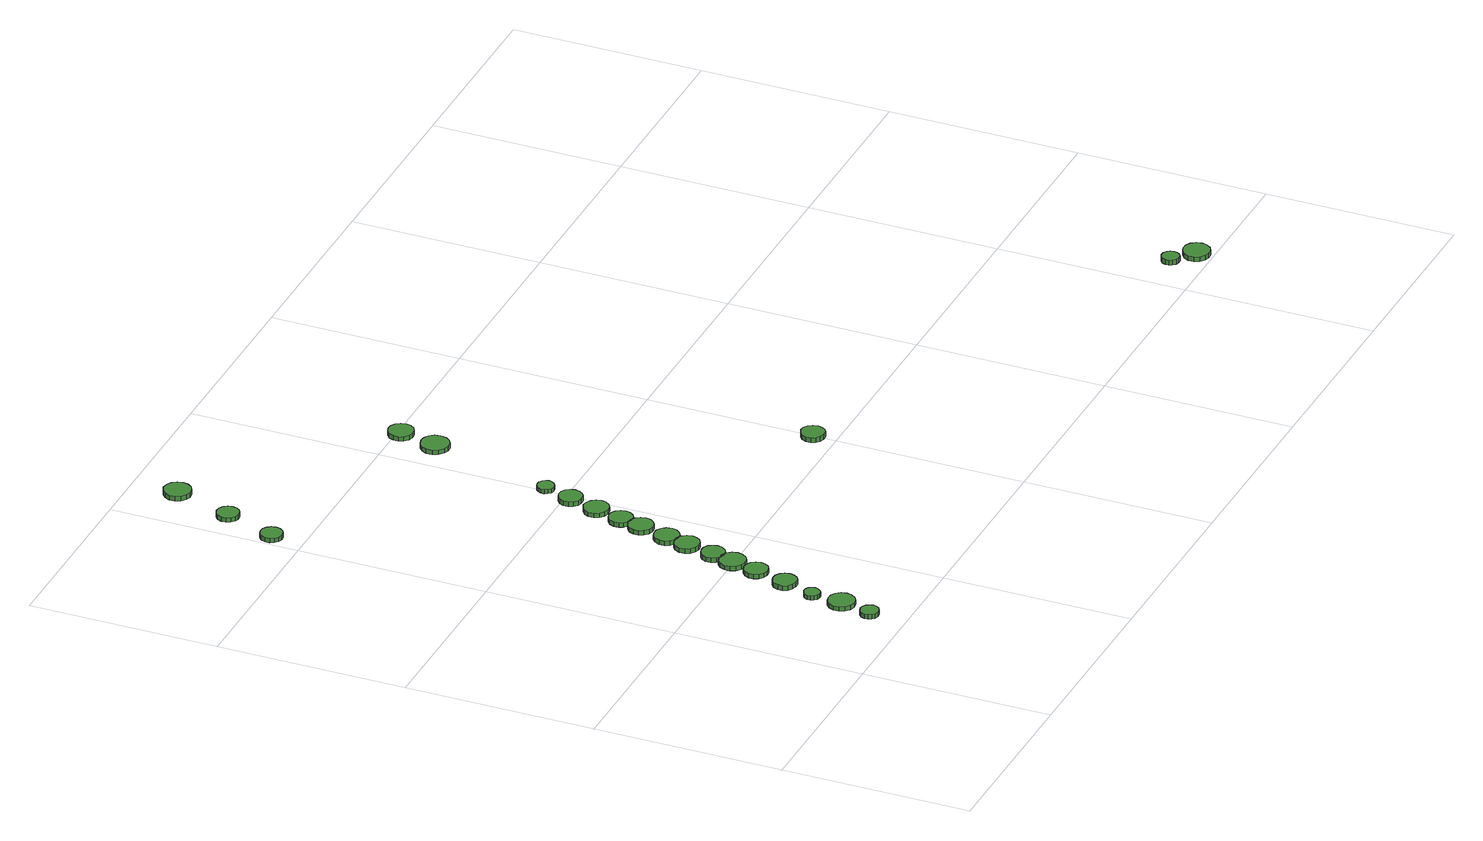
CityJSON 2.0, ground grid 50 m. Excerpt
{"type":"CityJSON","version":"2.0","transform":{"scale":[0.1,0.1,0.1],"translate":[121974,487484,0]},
"CityObjects":{
"tree1":{"type":"SolitaryVegetationObject","attributes":{"function":"something"},"geometry":[{"type":"MultiSurface","lod":"1","boundaries":[[[0,1,2,3,4,5,6,7,8,9,10,11,12,13,14]],[[15,16,17,18,19,20,21,22,23,24,25,26,27,28,29]],[[0,29,28,1]],[[1,28,27,2]],[[2,27,26,3]],[[3,26,25,4]],[[4,25,24,5]],[[5,24,23,6]],[[6,23,22,7]],[[7,22,21,8]],[[8,21,20,9]],[[9,20,19,10]],[[10,19,18,11]],[[11,18,17,12]],[[12,17,16,13]],[[13,16,15,14]],[[14,15,29,0]]]}]},
"tree2":{"type":"SolitaryVegetationObject","attributes":{"function":"something"},"geometry":[{"type":"MultiSurface","lod":"1","boundaries":[[[30,31,32,33,34,35,36,37,38,39,40,41,42,43,44]],[[45,46,47,48,49,50,51,52,53,54,55,56,57,58,59]],[[30,59,58,31]],[[31,58,57,32]],[[32,57,56,33]],[[33,56,55,34]],[[34,55,54,35]],[[35,54,53,36]],[[36,53,52,37]],[[37,52,51,38]],[[38,51,50,39]],[[39,50,49,40]],[[40,49,48,41]],[[41,48,47,42]],[[42,47,46,43]],[[43,46,45,44]],[[44,45,59,30]]]}]},
"tree3":{"type":"SolitaryVegetationObject","attributes":{"function":"something"},"geometry":[{"type":"MultiSurface","lod":"1","boundaries":[[[60,61,62,63,64,65,66,67,68,69,70,71,72,73,74]],[[75,76,77,78,79,80,81,82,83,84,85,86,87,88,89]],[[60,89,88,61]],[[61,88,87,62]],[[62,87,86,63]],[[63,86,85,64]],[[64,85,84,65]],[[65,84,83,66]],[[66,83,82,67]],[[67,82,81,68]],[[68,81,80,69]],[[69,80,79,70]],[[70,79,78,71]],[[71,78,77,72]],[[72,77,76,73]],[[73,76,75,74]],[[74,75,89,60]]]}]},
"tree4":{"type":"SolitaryVegetationObject","attributes":{"function":"something"},"geometry":[{"type":"MultiSurface","lod":"1","boundaries":[[[90,91,92,93,94,95,96,97,98,99,100,101,102,103,104]],[[105,106,107,108,109,110,111,112,113,114,115,116,117,118,119]],[[90,119,118,91]],[[91,118,117,92]],[[92,117,116,93]],[[93,116,115,94]],[[94,115,114,95]],[[95,114,113,96]],[[96,113,112,97]],[[97,112,111,98]],[[98,111,110,99]],[[99,110,109,100]],[[100,109,108,101]],[[101,108,107,102]],[[102,107,106,103]],[[103,106,105,104]],[[104,105,119,90]]]}]},
"tree5":{"type":"SolitaryVegetationObject","attributes":{"function":"something"},"geometry":[{"type":"MultiSurface","lod":"1","boundaries":[[[120,121,122,123,124,125,126,127,128,129,130,131,132,133,134]],[[135,136,137,138,139,140,141,142,143,144,145,146,147,148,149]],[[120,149,148,121]],[[121,148,147,122]],[[122,147,146,123]],[[123,146,145,124]],[[124,145,144,125]],[[125,144,143,126]],[[126,143,142,127]],[[127,142,141,128]],[[128,141,140,129]],[[129,140,139,130]],[[130,139,138,131]],[[131,138,137,132]],[[132,137,136,133]],[[133,136,135,134]],[[134,135,149,120]]]}]},
"tree6":{"type":"SolitaryVegetationObject","attributes":{"function":"something"},"geometry":[{"type":"MultiSurface","lod":"1","boundaries":[[[150,151,152,153,154,155,156,157,158,159,160,161,162,163,164]],[[165,166,167,168,169,170,171,172,173,174,175,176,177,178,179]],[[150,179,178,151]],[[151,178,177,152]],[[152,177,176,153]],[[153,176,175,154]],[[154,175,174,155]],[[155,174,173,156]],[[156,173,172,157]],[[157,172,171,158]],[[158,171,170,159]],[[159,170,169,160]],[[160,169,168,161]],[[161,168,167,162]],[[162,167,166,163]],[[163,166,165,164]],[[164,165,179,150]]]}]},
"tree7":{"type":"SolitaryVegetationObject","attributes":{"function":"something"},"geometry":[{"type":"MultiSurface","lod":"1","boundaries":[[[180,181,182,183,184,185,186,187,188,189,190,191,192,193,194]],[[195,196,197,198,199,200,201,202,203,204,205,206,207,208,209]],[[180,209,208,181]],[[181,208,207,182]],[[182,207,206,183]],[[183,206,205,184]],[[184,205,204,185]],[[185,204,203,186]],[[186,203,202,187]],[[187,202,201,188]],[[188,201,200,189]],[[189,200,199,190]],[[190,199,198,191]],[[191,198,197,192]],[[192,197,196,193]],[[193,196,195,194]],[[194,195,209,180]]]}]},
"tree8":{"type":"SolitaryVegetationObject","attributes":{"function":"something"},"geometry":[{"type":"MultiSurface","lod":"1","boundaries":[[[210,211,212,213,214,215,216,217,218,219,220,221,222,223,224]],[[225,226,227,228,229,230,231,232,233,234,235,236,237,238,239]],[[210,239,238,211]],[[211,238,237,212]],[[212,237,236,213]],[[213,236,235,214]],[[214,235,234,215]],[[215,234,233,216]],[[216,233,232,217]],[[217,232,231,218]],[[218,231,230,219]],[[219,230,229,220]],[[220,229,228,221]],[[221,228,227,222]],[[222,227,226,223]],[[223,226,225,224]],[[224,225,239,210]]]}]},
"tree9":{"type":"SolitaryVegetationObject","attributes":{"function":"something"},"geometry":[{"type":"MultiSurface","lod":"1","boundaries":[[[240,241,242,243,244,245,246,247,248,249,250,251,252,253,254]],[[255,256,257,258,259,260,261,262,263,264,265,266,267,268,269]],[[240,269,268,241]],[[241,268,267,242]],[[242,267,266,243]],[[243,266,265,244]],[[244,265,264,245]],[[245,264,263,246]],[[246,263,262,247]],[[247,262,261,248]],[[248,261,260,249]],[[249,260,259,250]],[[250,259,258,251]],[[251,258,257,252]],[[252,257,256,253]],[[253,256,255,254]],[[254,255,269,240]]]}]},
"tree10":{"type":"SolitaryVegetationObject","attributes":{"function":"something"},"geometry":[{"type":"MultiSurface","lod":"1","boundaries":[[[270,271,272,273,274,275,276,277,278,279,280,281,282,283,284]],[[285,286,287,288,289,290,291,292,293,294,295,296,297,298,299]],[[270,299,298,271]],[[271,298,297,272]],[[272,297,296,273]],[[273,296,295,274]],[[274,295,294,275]],[[275,294,293,276]],[[276,293,292,277]],[[277,292,291,278]],[[278,291,290,279]],[[279,290,289,280]],[[280,289,288,281]],[[281,288,287,282]],[[282,287,286,283]],[[283,286,285,284]],[[284,285,299,270]]]}]},
"tree11":{"type":"SolitaryVegetationObject","attributes":{"function":"something"},"geometry":[{"type":"MultiSurface","lod":"1","boundaries":[[[300,301,302,303,304,305,306,307,308,309,310,311,312,313,314]],[[315,316,317,318,319,320,321,322,323,324,325,326,327,328,329]],[[300,329,328,301]],[[301,328,327,302]],[[302,327,326,303]],[[303,326,325,304]],[[304,325,324,305]],[[305,324,323,306]],[[306,323,322,307]],[[307,322,321,308]],[[308,321,320,309]],[[309,320,319,310]],[[310,319,318,311]],[[311,318,317,312]],[[312,317,316,313]],[[313,316,315,314]],[[314,315,329,300]]]}]},
"tree12":{"type":"SolitaryVegetationObject","attributes":{"function":"something"},"geometry":[{"type":"MultiSurface","lod":"1","boundaries":[[[330,331,332,333,334,335,336,337,338,339,340,341,342,343,344]],[[345,346,347,348,349,350,351,352,353,354,355,356,357,358,359]],[[330,359,358,331]],[[331,358,357,332]],[[332,357,356,333]],[[333,356,355,334]],[[334,355,354,335]],[[335,354,353,336]],[[336,353,352,337]],[[337,352,351,338]],[[338,351,350,339]],[[339,350,349,340]],[[340,349,348,341]],[[341,348,347,342]],[[342,347,346,343]],[[343,346,345,344]],[[344,345,359,330]]]}]},
"tree13":{"type":"SolitaryVegetationObject","attributes":{"function":"something"},"geometry":[{"type":"MultiSurface","lod":"1","boundaries":[[[360,361,362,363,364,365,366,367,368,369,370,371,372,373,374]],[[375,376,377,378,379,380,381,382,383,384,385,386,387,388,389]],[[360,389,388,361]],[[361,388,387,362]],[[362,387,386,363]],[[363,386,385,364]],[[364,385,384,365]],[[365,384,383,366]],[[366,383,382,367]],[[367,382,381,368]],[[368,381,380,369]],[[369,380,379,370]],[[370,379,378,371]],[[371,378,377,372]],[[372,377,376,373]],[[373,376,375,374]],[[374,375,389,360]]]}]},
"tree14":{"type":"SolitaryVegetationObject","attributes":{"function":"something"},"geometry":[{"type":"MultiSurface","lod":"1","boundaries":[[[390,391,392,393,394,395,396,397,398,399,400,401,402,403,404]],[[405,406,407,408,409,410,411,412,413,414,415,416,417,418,419]],[[390,419,418,391]],[[391,418,417,392]],[[392,417,416,393]],[[393,416,415,394]],[[394,415,414,395]],[[395,414,413,396]],[[396,413,412,397]],[[397,412,411,398]],[[398,411,410,399]],[[399,410,409,400]],[[400,409,408,401]],[[401,408,407,402]],[[402,407,406,403]],[[403,406,405,404]],[[404,405,419,390]]]}]},
"tree15":{"type":"SolitaryVegetationObject","attributes":{"function":"something"},"geometry":[{"type":"MultiSurface","lod":"1","boundaries":[[[420,421,422,423,424,425,426,427,428,429,430,431,432,433,434]],[[435,436,437,438,439,440,441,442,443,444,445,446,447,448,449]],[[420,449,448,421]],[[421,448,447,422]],[[422,447,446,423]],[[423,446,445,424]],[[424,445,444,425]],[[425,444,443,426]],[[426,443,442,427]],[[427,442,441,428]],[[428,441,440,429]],[[429,440,439,430]],[[430,439,438,431]],[[431,438,437,432]],[[432,437,436,433]],[[433,436,435,434]],[[434,435,449,420]]]}]},
"tree16":{"type":"SolitaryVegetationObject","attributes":{"function":"something"},"geometry":[{"type":"MultiSurface","lod":"1","boundaries":[[[450,451,452,453,454,455,456,457,458,459,460,461,462,463,464]],[[465,466,467,468,469,470,471,472,473,474,475,476,477,478,479]],[[450,479,478,451]],[[451,478,477,452]],[[452,477,476,453]],[[453,476,475,454]],[[454,475,474,455]],[[455,474,473,456]],[[456,473,472,457]],[[457,472,471,458]],[[458,471,470,459]],[[459,470,469,460]],[[460,469,468,461]],[[461,468,467,462]],[[462,467,466,463]],[[463,466,465,464]],[[464,465,479,450]]]}]},
"tree17":{"type":"SolitaryVegetationObject","attributes":{"function":"something"},"geometry":[{"type":"MultiSurface","lod":"1","boundaries":[[[480,481,482,483,484,485,486,487,488,489,490,491,492,493,494]],[[495,496,497,498,499,500,501,502,503,504,505,506,507,508,509]],[[480,509,508,481]],[[481,508,507,482]],[[482,507,506,483]],[[483,506,505,484]],[[484,505,504,485]],[[485,504,503,486]],[[486,503,502,487]],[[487,502,501,488]],[[488,501,500,489]],[[489,500,499,490]],[[490,499,498,491]],[[491,498,497,492]],[[492,497,496,493]],[[493,496,495,494]],[[494,495,509,480]]]}]},
"tree18":{"type":"SolitaryVegetationObject","attributes":{"function":"something"},"geometry":[{"type":"MultiSurface","lod":"1","boundaries":[[[510,511,512,513,514,515,516,517,518,519,520,521,522,523,524]],[[525,526,527,528,529,530,531,532,533,534,535,536,537,538,539]],[[510,539,538,511]],[[511,538,537,512]],[[512,537,536,513]],[[513,536,535,514]],[[514,535,534,515]],[[515,534,533,516]],[[516,533,532,517]],[[517,532,531,518]],[[518,531,530,519]],[[519,530,529,520]],[[520,529,528,521]],[[521,528,527,522]],[[522,527,526,523]],[[523,526,525,524]],[[524,525,539,510]]]}]},
"tree19":{"type":"SolitaryVegetationObject","attributes":{"function":"something"},"geometry":[{"type":"MultiSurface","lod":"1","boundaries":[[[540,541,542,543,544,545,546,547,548,549,550,551,552,553,554]],[[555,556,557,558,559,560,561,562,563,564,565,566,567,568,569]],[[540,569,568,541]],[[541,568,567,542]],[[542,567,566,543]],[[543,566,565,544]],[[544,565,564,545]],[[545,564,563,546]],[[546,563,562,547]],[[547,562,561,548]],[[548,561,560,549]],[[549,560,559,550]],[[550,559,558,551]],[[551,558,557,552]],[[552,557,556,553]],[[553,556,555,554]],[[554,555,569,540]]]}]},
"tree20":{"type":"SolitaryVegetationObject","attributes":{"function":"something"},"geometry":[{"type":"MultiSurface","lod":"1","boundaries":[[[570,571,572,573,574,575,576,577,578,579,580,581,582,583,584]],[[585,586,587,588,589,590,591,592,593,594,595,596,597,598,599]],[[570,599,598,571]],[[571,598,597,572]],[[572,597,596,573]],[[573,596,595,574]],[[574,595,594,575]],[[575,594,593,576]],[[576,593,592,577]],[[577,592,591,578]],[[578,591,590,579]],[[579,590,589,580]],[[580,589,588,581]],[[581,588,587,582]],[[582,587,586,583]],[[583,586,585,584]],[[584,585,599,570]]]}]},
"tree21":{"type":"SolitaryVegetationObject","attributes":{"function":"something"},"geometry":[{"type":"MultiSurface","lod":"1","boundaries":[[[600,601,602,603,604,605,606,607,608,609,610,611,612,613,614]],[[615,616,617,618,619,620,621,622,623,624,625,626,627,628,629]],[[600,629,628,601]],[[601,628,627,602]],[[602,627,626,603]],[[603,626,625,604]],[[604,625,624,605]],[[605,624,623,606]],[[606,623,622,607]],[[607,622,621,608]],[[608,621,620,609]],[[609,620,619,610]],[[610,619,618,611]],[[611,618,617,612]],[[612,617,616,613]],[[613,616,615,614]],[[614,615,629,600]]]}]},
"tree22":{"type":"SolitaryVegetationObject","attributes":{"function":"something"},"geometry":[{"type":"MultiSurface","lod":"1","boundaries":[[[630,631,632,633,634,635,636,637,638,639,640,641,642,643,644]],[[645,646,647,648,649,650,651,652,653,654,655,656,657,658,659]],[[630,659,658,631]],[[631,658,657,632]],[[632,657,656,633]],[[633,656,655,634]],[[634,655,654,635]],[[635,654,653,636]],[[636,653,652,637]],[[637,652,651,638]],[[638,651,650,639]],[[639,650,649,640]],[[640,649,648,641]],[[641,648,647,642]],[[642,647,646,643]],[[643,646,645,644]],[[644,645,659,630]]]}]}
},
"vertices":[
[294,97,15],[292,106,15],[286,114,15],[278,119,15],[268,120,15],[258,117,15],[251,110,15],[247,101,15],[247,92,15],[251,83,15],[258,76,15],[268,73,15],[278,74,15],[286,79,15],[292,87,15],[292,87,2],[286,79,2],[278,74,2],[268,73,2],[258,76,2],[251,83,2],[247,92,2],[247,101,2],[251,110,2],[258,117,2],[268,120,2],[278,119,2],[286,114,2],[292,106,2],[294,97,2],
[323,179,14],[320,193,14],[311,205,14],[299,212,14],[284,213,14],[271,209,14],[260,199,14],[254,186,14],[254,172,14],[260,158,14],[271,149,14],[284,144,14],[299,146,14],[311,153,14],[320,165,14],[320,165,2],[311,153,2],[299,146,2],[284,144,2],[271,149,2],[260,158,2],[254,172,2],[254,186,2],[260,199,2],[271,209,2],[284,213,2],[299,212,2],[311,205,2],[320,193,2],[323,179,2],
[318,261,13],[316,270,13],[311,277,13],[304,281,13],[295,282,13],[287,279,13],[280,273,13],[277,265,13],[277,257,13],[280,249,13],[287,243,13],[295,240,13],[304,241,13],[311,246,13],[316,253,13],[316,253,1],[311,246,1],[304,241,1],[295,240,1],[287,243,1],[280,249,1],[277,257,1],[277,265,1],[280,273,1],[287,279,1],[295,282,1],[304,281,1],[311,277,1],[316,270,1],[318,261,1],
[354,344,14],[351,357,14],[344,367,14],[333,374,14],[320,375,14],[308,371,14],[298,363,14],[293,351,14],[293,338,14],[298,326,14],[308,318,14],[320,314,14],[333,315,14],[344,321,14],[351,332,14],[351,332,1],[344,321,1],[333,315,1],[320,314,1],[308,318,1],[298,326,1],[293,338,1],[293,351,1],[298,363,1],[308,371,1],[320,375,1],[333,374,1],[344,367,1],[351,357,1],[354,344,1],
[377,431,13],[374,444,13],[367,454,13],[356,460,13],[343,462,13],[331,458,13],[321,449,13],[316,437,13],[316,425,13],[321,413,13],[331,404,13],[343,400,13],[356,402,13],[367,408,13],[374,418,13],[374,418,1],[367,408,1],[356,402,1],[343,400,1],[331,404,1],[321,413,1],[316,425,1],[316,437,1],[321,449,1],[331,458,1],[343,462,1],[356,460,1],[367,454,1],[374,444,1],[377,431,1],
[58,1582,18],[55,1594,18],[48,1604,18],[38,1610,18],[26,1611,18],[15,1608,18],[6,1600,18],[1,1589,18],[1,1576,18],[6,1565,18],[15,1557,18],[26,1554,18],[38,1555,18],[48,1561,18],[55,1571,18],[55,1571,6],[48,1561,6],[38,1555,6],[26,1554,6],[15,1557,6],[6,1565,6],[1,1576,6],[1,1589,6],[6,1600,6],[15,1608,6],[26,1611,6],[38,1610,6],[48,1604,6],[55,1594,6],[58,1582,6],
[396,500,14],[393,514,14],[384,526,14],[372,533,14],[357,534,14],[344,530,14],[333,520,14],[327,507,14],[327,493,14],[333,479,14],[344,470,14],[357,465,14],[372,467,14],[384,474,14],[393,486,14],[393,486,2],[384,474,2],[372,467,2],[357,465,2],[344,470,2],[333,479,2],[327,493,2],[327,507,2],[333,520,2],[344,530,2],[357,534,2],[372,533,2],[384,526,2],[393,514,2],[396,500,2],
[406,558,15],[403,570,15],[396,581,15],[384,587,15],[372,588,15],[359,584,15],[350,576,15],[345,564,15],[345,551,15],[350,539,15],[359,531,15],[372,527,15],[384,528,15],[396,535,15],[403,545,15],[403,545,2],[396,535,2],[384,528,2],[372,527,2],[359,531,2],[350,539,2],[345,551,2],[345,564,2],[350,576,2],[359,584,2],[372,588,2],[384,587,2],[396,581,2],[403,570,2],[406,558,2],
[426,634,14],[423,648,14],[415,659,14],[403,666,14],[390,667,14],[377,663,14],[367,654,14],[361,641,14],[361,627,14],[367,615,14],[377,606,14],[390,602,14],[403,603,14],[415,610,14],[423,621,14],[423,621,1],[415,610,1],[403,603,1],[390,602,1],[377,606,1],[367,615,1],[361,627,1],[361,641,1],[367,654,1],[377,663,1],[390,667,1],[403,666,1],[415,659,1],[423,648,1],[426,634,1],
[103,1718,20],[101,1730,20],[94,1739,20],[83,1745,20],[71,1747,20],[60,1743,20],[51,1735,20],[46,1724,20],[46,1712,20],[51,1701,20],[60,1693,20],[71,1689,20],[83,1690,20],[94,1696,20],[101,1706,20],[101,1706,8],[94,1696,8],[83,1690,8],[71,1689,8],[60,1693,8],[51,1701,8],[46,1712,8],[46,1724,8],[51,1735,8],[60,1743,8],[71,1747,8],[83,1745,8],[94,1739,8],[101,1730,8],[103,1718,8],
[440,694,14],[437,708,14],[429,719,14],[417,726,14],[404,727,14],[391,723,14],[381,714,14],[375,701,14],[375,687,14],[381,675,14],[391,666,14],[404,662,14],[417,663,14],[429,670,14],[437,681,14],[437,681,2],[429,670,2],[417,663,2],[404,662,2],[391,666,2],[381,675,2],[375,687,2],[375,701,2],[381,714,2],[391,723,2],[404,727,2],[417,726,2],[429,719,2],[437,708,2],[440,694,2],
[458,771,16],[455,784,16],[447,795,16],[436,802,16],[422,804,16],[409,799,16],[399,790,16],[393,778,16],[393,764,16],[399,752,16],[409,742,16],[422,738,16],[436,740,16],[447,747,16],[455,758,16],[455,758,4],[447,747,4],[436,740,4],[422,738,4],[409,742,4],[399,752,4],[393,764,4],[393,778,4],[399,790,4],[409,799,4],[422,804,4],[436,802,4],[447,795,4],[455,784,4],[458,771,4],
[157,1872,23],[154,1887,23],[145,1899,23],[132,1906,23],[118,1908,23],[104,1903,23],[93,1893,23],[87,1880,23],[87,1865,23],[93,1851,23],[104,1842,23],[118,1837,23],[132,1839,23],[145,1846,23],[154,1858,23],[154,1858,10],[145,1846,10],[132,1839,10],[118,1837,10],[104,1842,10],[93,1851,10],[87,1865,10],[87,1880,10],[93,1893,10],[104,1903,10],[118,1908,10],[132,1906,10],[145,1899,10],[154,1887,10],[157,1872,10],
[469,830,16],[466,842,16],[459,853,16],[448,859,16],[435,861,16],[423,857,16],[413,848,16],[408,836,16],[408,823,16],[413,812,16],[423,803,16],[435,799,16],[448,800,16],[459,807,16],[466,817,16],[466,817,4],[459,807,4],[448,800,4],[435,799,4],[423,803,4],[413,812,4],[408,823,4],[408,836,4],[413,848,4],[423,857,4],[435,861,4],[448,859,4],[459,853,4],[466,842,4],[469,830,4],
[487,902,19],[484,915,19],[476,926,19],[464,933,19],[451,935,19],[438,930,19],[428,921,19],[422,909,19],[422,895,19],[428,883,19],[438,874,19],[451,869,19],[464,871,19],[476,878,19],[484,889,19],[484,889,7],[476,878,7],[464,871,7],[451,869,7],[438,874,7],[428,883,7],[422,895,7],[422,909,7],[428,921,7],[438,930,7],[451,935,7],[464,933,7],[476,926,7],[484,915,7],[487,902,7],
[504,979,22],[501,991,22],[494,1002,22],[483,1008,22],[470,1009,22],[458,1005,22],[448,997,22],[443,985,22],[443,972,22],[448,960,22],[458,952,22],[470,948,22],[483,949,22],[494,956,22],[501,966,22],[501,966,9],[494,956,9],[483,949,9],[470,948,9],[458,952,9],[448,960,9],[443,972,9],[443,985,9],[448,997,9],[458,1005,9],[470,1009,9],[483,1008,9],[494,1002,9],[501,991,9],[504,979,9],
[511,1051,27],[509,1060,27],[503,1067,27],[495,1072,27],[486,1073,27],[477,1070,27],[471,1064,27],[467,1055,27],[467,1046,27],[471,1038,27],[477,1032,27],[486,1029,27],[495,1030,27],[503,1035,27],[509,1042,27],[509,1042,15],[503,1035,15],[495,1030,15],[486,1029,15],[477,1032,15],[471,1038,15],[467,1046,15],[467,1055,15],[471,1064,15],[477,1070,15],[486,1073,15],[495,1072,15],[503,1067,15],[509,1060,15],[511,1051,15],
[601,1378,29],[598,1393,29],[589,1405,29],[576,1413,29],[560,1414,29],[546,1409,29],[534,1399,29],[528,1385,29],[528,1370,29],[534,1356,29],[546,1346,29],[560,1341,29],[576,1342,29],[589,1350,29],[598,1362,29],[598,1362,17],[589,1350,17],[576,1342,17],[560,1341,17],[546,1346,17],[534,1356,17],[528,1370,17],[528,1385,17],[534,1399,17],[546,1409,17],[560,1414,17],[576,1413,17],[589,1405,17],[598,1393,17],[601,1378,17],
[619,1478,30],[616,1491,30],[608,1502,30],[596,1509,30],[583,1510,30],[570,1506,30],[559,1497,30],[554,1484,30],[554,1471,30],[559,1458,30],[570,1449,30],[583,1445,30],[596,1446,30],[608,1453,30],[616,1464,30],[616,1464,18],[608,1453,18],[596,1446,18],[583,1445,18],[570,1449,18],[559,1458,18],[554,1471,18],[554,1484,18],[559,1497,18],[570,1506,18],[583,1510,18],[596,1509,18],[608,1502,18],[616,1491,18],[619,1478,18],
[1013,552,26],[1010,565,26],[1003,575,26],[992,582,26],[979,583,26],[967,579,26],[958,570,26],[952,559,26],[952,546,26],[958,534,26],[967,526,26],[979,522,26],[992,523,26],[1003,530,26],[1010,540,26],[1010,540,13],[1003,530,13],[992,523,13],[979,522,13],[967,526,13],[958,534,13],[952,546,13],[952,559,13],[958,570,13],[967,579,13],[979,583,13],[992,582,13],[1003,575,13],[1010,565,13],[1013,552,13],
[2124,82,25],[2122,91,25],[2117,99,25],[2109,104,25],[2099,105,25],[2090,102,25],[2083,96,25],[2079,87,25],[2079,77,25],[2083,69,25],[2090,62,25],[2099,59,25],[2109,60,25],[2117,65,25],[2122,73,25],[2122,73,12],[2117,65,12],[2109,60,12],[2099,59,12],[2090,62,12],[2083,69,12],[2079,77,12],[2079,87,12],[2083,96,12],[2090,102,12],[2099,105,12],[2109,104,12],[2117,99,12],[2122,91,12],[2124,82,12],
[2188,35,25],[2185,49,25],[2176,61,25],[2164,68,25],[2149,69,25],[2136,65,25],[2125,55,25],[2119,42,25],[2119,28,25],[2125,15,25],[2136,5,25],[2149,1,25],[2164,2,25],[2176,9,25],[2185,21,25],[2185,21,12],[2176,9,12],[2164,2,12],[2149,1,12],[2136,5,12],[2125,15,12],[2119,28,12],[2119,42,12],[2125,55,12],[2136,65,12],[2149,69,12],[2164,68,12],[2176,61,12],[2185,49,12],[2188,35,12]
]}
